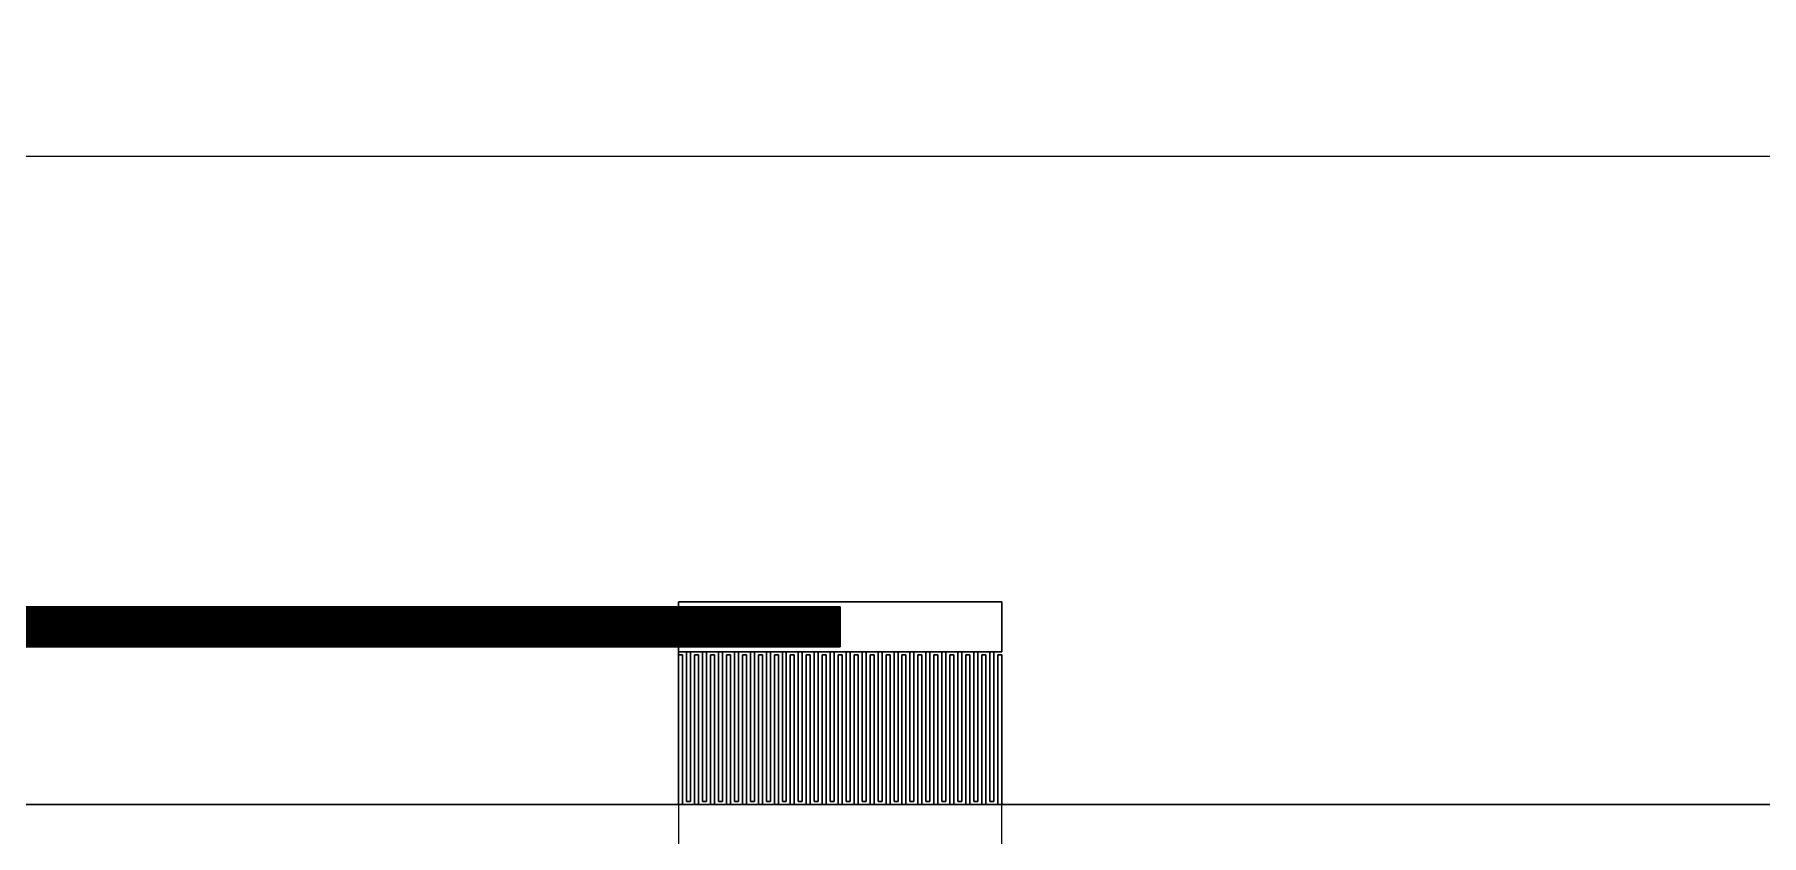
# Model space of a CAD drawing. Extents: x -11215 to 11250, y -11250 to 11250.
# Drawn here: x 2554 to 3420, y 8510 to 8912 of the extents above; entities that cross this region are included whole.
import ezdxf

# ---------------------------------------------------------------- set-up
doc = ezdxf.new("R2010")
doc.units = 0
doc.layers.get('0').update_dxf_attribs({"linetype": 'CONTINUOUS'})
doc.layers.add('CIF_NbWiring', color=7, linetype='CONTINUOUS')

# ---------------------------------------------------------------- blocks, each defined once
blk = doc.blocks.new('MS-Caps')
at = {"layer": 'CIF_NbWiring'}
blk.add_lwpolyline([(-250, 8551.75), (-246, 8551.75), (-246, 8476.75), (-244, 8476.75), (-244, 8551.75), (-238, 8551.75), (-238, 8476.75), (-236, 8476.75), (-236, 8551.75), (-230, 8551.75), (-230, 8476.75), (-228, 8476.75), (-228, 8551.75), (-222, 8551.75), (-222, 8476.75), (-220, 8476.75), (-220, 8551.75), (-214, 8551.75), (-214, 8476.75), (-212, 8476.75), (-212, 8551.75), (-206, 8551.75), (-206, 8476.75), (-204, 8476.75), (-204, 8551.75), (-198, 8551.75), (-198, 8476.75), (-196, 8476.75), (-196, 8551.75), (-190, 8551.75), (-190, 8476.75), (-188, 8476.75), (-188, 8551.75), (-182, 8551.75), (-182, 8476.75), (-180, 8476.75), (-180, 8551.75), (-174, 8551.75), (-174, 8476.75), (-172, 8476.75), (-172, 8551.75), (-166, 8551.75), (-166, 8476.75), (-164, 8476.75), (-164, 8551.75), (-158, 8551.75), (-158, 8476.75), (-156, 8476.75), (-156, 8551.75), (-150, 8551.75), (-150, 8476.75), (-148, 8476.75), (-148, 8551.75), (-142, 8551.75), (-142, 8476.75), (-140, 8476.75), (-140, 8551.75), (-134, 8551.75), (-134, 8476.75), (-132, 8476.75), (-132, 8551.75), (-126, 8551.75), (-126, 8476.75), (-124, 8476.75), (-124, 8551.75), (-118, 8551.75), (-118, 8476.75), (-116, 8476.75), (-116, 8551.75), (-110, 8551.75), (-110, 8476.75), (-108, 8476.75), (-108, 8551.75), (-102, 8551.75), (-102, 8476.75), (-100, 8476.75), (-100, 8551.75), (-94, 8551.75), (-94, 8476.75), (-92, 8476.75), (-92, 8551.75), (-88, 8551.75), (-88, 8576.75), (-250, 8576.75)], close=True, dxfattribs=at)
blk.add_lwpolyline([(869.5, 8475.25), (-88, 8475.25), (-88, 8550.25), (-90, 8550.25), (-90, 8475.25), (-96, 8475.25), (-96, 8550.25), (-98, 8550.25), (-98, 8475.25), (-104, 8475.25), (-104, 8550.25), (-106, 8550.25), (-106, 8475.25), (-112, 8475.25), (-112, 8550.25), (-114, 8550.25), (-114, 8475.25), (-120, 8475.25), (-120, 8550.25), (-122, 8550.25), (-122, 8475.25), (-128, 8475.25), (-128, 8550.25), (-130, 8550.25), (-130, 8475.25), (-136, 8475.25), (-136, 8550.25), (-138, 8550.25), (-138, 8475.25), (-144, 8475.25), (-144, 8550.25), (-146, 8550.25), (-146, 8475.25), (-152, 8475.25), (-152, 8550.25), (-154, 8550.25), (-154, 8475.25), (-160, 8475.25), (-160, 8550.25), (-162, 8550.25), (-162, 8475.25), (-168, 8475.25), (-168, 8550.25), (-170, 8550.25), (-170, 8475.25), (-176, 8475.25), (-176, 8550.25), (-178, 8550.25), (-178, 8475.25), (-184, 8475.25), (-184, 8550.25), (-186, 8550.25), (-186, 8475.25), (-192, 8475.25), (-192, 8550.25), (-194, 8550.25), (-194, 8475.25), (-200, 8475.25), (-200, 8550.25), (-202, 8550.25), (-202, 8475.25), (-208, 8475.25), (-208, 8550.25), (-210, 8550.25), (-210, 8475.25), (-216, 8475.25), (-216, 8550.25), (-218, 8550.25), (-218, 8475.25), (-224, 8475.25), (-224, 8550.25), (-226, 8550.25), (-226, 8475.25), (-232, 8475.25), (-232, 8550.25), (-234, 8550.25), (-234, 8475.25), (-240, 8475.25), (-240, 8550.25), (-242, 8550.25), (-242, 8475.25), (-248, 8475.25), (-248, 8550.25), (-250, 8550.25), (-250, 8475.25), (-1170, 8475.25)], dxfattribs=at)
blk = doc.blocks.new('MS-Caps_r')
at = {"layer": 'CIF_NbWiring'}
for points in [[(1375, 8800), (-1170, 8800)], [(-1170, 8475.25), (-250, 8475.25), (-250, 8576.75), (-88, 8576.75), (-88, 8551.75), (-92, 8551.75), (-92, 8476.75), (-94, 8476.75), (-94, 8551.75), (-100, 8551.75), (-100, 8476.75), (-102, 8476.75), (-102, 8551.75), (-108, 8551.75), (-108, 8476.75), (-110, 8476.75), (-110, 8551.75), (-116, 8551.75), (-116, 8476.75), (-118, 8476.75), (-118, 8551.75), (-124, 8551.75), (-124, 8476.75), (-126, 8476.75), (-126, 8551.75), (-132, 8551.75), (-132, 8476.75), (-134, 8476.75), (-134, 8551.75), (-140, 8551.75), (-140, 8476.75), (-142, 8476.75), (-142, 8551.75), (-148, 8551.75), (-148, 8476.75), (-150, 8476.75), (-150, 8551.75), (-156, 8551.75), (-156, 8476.75), (-158, 8476.75), (-158, 8551.75), (-164, 8551.75), (-164, 8476.75), (-166, 8476.75), (-166, 8551.75), (-172, 8551.75), (-172, 8476.75), (-174, 8476.75), (-174, 8551.75), (-180, 8551.75), (-180, 8476.75), (-182, 8476.75), (-182, 8551.75), (-188, 8551.75), (-188, 8476.75), (-190, 8476.75), (-190, 8551.75), (-196, 8551.75), (-196, 8476.75), (-198, 8476.75), (-198, 8551.75), (-204, 8551.75), (-204, 8476.75), (-206, 8476.75), (-206, 8551.75), (-212, 8551.75), (-212, 8476.75), (-214, 8476.75), (-214, 8551.75), (-220, 8551.75), (-220, 8476.75), (-222, 8476.75), (-222, 8551.75), (-228, 8551.75), (-228, 8476.75), (-230, 8476.75), (-230, 8551.75), (-236, 8551.75), (-236, 8476.75), (-238, 8476.75), (-238, 8551.75), (-244, 8551.75), (-244, 8476.75), (-246, 8476.75), (-246, 8551.75), (-250, 8551.75), (-250, 8550.25), (-248, 8550.25), (-248, 8475.25), (-242, 8475.25), (-242, 8550.25), (-240, 8550.25), (-240, 8475.25), (-234, 8475.25), (-234, 8550.25), (-232, 8550.25), (-232, 8475.25), (-226, 8475.25), (-226, 8550.25), (-224, 8550.25), (-224, 8475.25), (-218, 8475.25), (-218, 8550.25), (-216, 8550.25), (-216, 8475.25), (-210, 8475.25), (-210, 8550.25), (-208, 8550.25), (-208, 8475.25), (-202, 8475.25), (-202, 8550.25), (-200, 8550.25), (-200, 8475.25), (-194, 8475.25), (-194, 8550.25), (-192, 8550.25), (-192, 8475.25), (-186, 8475.25), (-186, 8550.25), (-184, 8550.25), (-184, 8475.25), (-178, 8475.25), (-178, 8550.25), (-176, 8550.25), (-176, 8475.25), (-170, 8475.25), (-170, 8550.25), (-168, 8550.25), (-168, 8475.25), (-162, 8475.25), (-162, 8550.25), (-160, 8550.25), (-160, 8475.25), (-154, 8475.25), (-154, 8550.25), (-152, 8550.25), (-152, 8475.25), (-146, 8475.25), (-146, 8550.25), (-144, 8550.25), (-144, 8475.25), (-138, 8475.25), (-138, 8550.25), (-136, 8550.25), (-136, 8475.25), (-130, 8475.25), (-130, 8550.25), (-128, 8550.25), (-128, 8475.25), (-122, 8475.25), (-122, 8550.25), (-120, 8550.25), (-120, 8475.25), (-114, 8475.25), (-114, 8550.25), (-112, 8550.25), (-112, 8475.25), (-106, 8475.25), (-106, 8550.25), (-104, 8550.25), (-104, 8475.25), (-98, 8475.25), (-98, 8550.25), (-96, 8550.25), (-96, 8475.25), (-90, 8475.25), (-90, 8550.25), (-88, 8550.25), (-88, 8475.25), (869.5, 8475.25)]]:
    blk.add_lwpolyline(points, dxfattribs=at)
blk = doc.blocks.new('MS-Feeds_r')
at = {"layer": 'CIF_NbWiring'}
blk.add_lwpolyline([(-5300, -10000), (-5300, 10000), (-5750, 10000), (-5750, 11000), (-4750, 11000), (-4750, 10000), (-5200, 10000), (-5200, 8624.75), (-2292, 8624.75), (-2292, 8604.75), (-5200, 8604.75), (-5200, 4624.75), (-2192, 4624.75), (-2192, 4604.75), (-5200, 4604.75), (-5200, 624.75), (-2092, 624.75), (-2092, 604.75), (-5200, 604.75), (-5200, -3375.25)], dxfattribs=at)
blk = doc.blocks.new('MS-Feeds')
at = {"layer": 'CIF_NbWiring'}
blk.add_lwpolyline([(-5200, -3375.25), (-5200, 604.75), (-2092, 604.75), (-2092, 624.75), (-5200, 624.75), (-5200, 4604.75), (-2192, 4604.75), (-2192, 4624.75), (-5200, 4624.75), (-5200, 8604.75), (-2292, 8604.75), (-2292, 8624.75), (-5200, 8624.75), (-5200, 10000), (-4750, 10000), (-4750, 11000), (-5750, 11000), (-5750, 10000), (-5300, 10000), (-5300, -10000)], dxfattribs=at)

msp = doc.modelspace()

# ---------------------------------------------------------------- linework, layer by layer
at = {"layer": 'CIF_NbWiring'}
for points in [[(2877, 8602.25), (3039, 8602.25), (3039, 8627.25), (2877, 8627.25)], [(2877, 8525.75), (2879, 8525.75), (2879, 8600.75), (2877, 8600.75)], [(2881, 8527.25), (2883, 8527.25), (2883, 8602.25), (2881, 8602.25)], [(2885, 8525.75), (2887, 8525.75), (2887, 8600.75), (2885, 8600.75)], [(2889, 8527.25), (2891, 8527.25), (2891, 8602.25), (2889, 8602.25)], [(2893, 8525.75), (2895, 8525.75), (2895, 8600.75), (2893, 8600.75)], [(2897, 8527.25), (2899, 8527.25), (2899, 8602.25), (2897, 8602.25)], [(2901, 8525.75), (2903, 8525.75), (2903, 8600.75), (2901, 8600.75)], [(2905, 8527.25), (2907, 8527.25), (2907, 8602.25), (2905, 8602.25)], [(2909, 8525.75), (2911, 8525.75), (2911, 8600.75), (2909, 8600.75)], [(2913, 8527.25), (2915, 8527.25), (2915, 8602.25), (2913, 8602.25)], [(2917, 8525.75), (2919, 8525.75), (2919, 8600.75), (2917, 8600.75)], [(2921, 8527.25), (2923, 8527.25), (2923, 8602.25), (2921, 8602.25)], [(2925, 8525.75), (2927, 8525.75), (2927, 8600.75), (2925, 8600.75)], [(2929, 8527.25), (2931, 8527.25), (2931, 8602.25), (2929, 8602.25)], [(2933, 8525.75), (2935, 8525.75), (2935, 8600.75), (2933, 8600.75)], [(2937, 8527.25), (2939, 8527.25), (2939, 8602.25), (2937, 8602.25)], [(2941, 8525.75), (2943, 8525.75), (2943, 8600.75), (2941, 8600.75)], [(2945, 8527.25), (2947, 8527.25), (2947, 8602.25), (2945, 8602.25)], [(2949, 8525.75), (2951, 8525.75), (2951, 8600.75), (2949, 8600.75)], [(2953, 8527.25), (2955, 8527.25), (2955, 8602.25), (2953, 8602.25)], [(2957, 8525.75), (2959, 8525.75), (2959, 8600.75), (2957, 8600.75)], [(2961, 8527.25), (2963, 8527.25), (2963, 8602.25), (2961, 8602.25)], [(2965, 8525.75), (2967, 8525.75), (2967, 8600.75), (2965, 8600.75)], [(2969, 8527.25), (2971, 8527.25), (2971, 8602.25), (2969, 8602.25)], [(2973, 8525.75), (2975, 8525.75), (2975, 8600.75), (2973, 8600.75)], [(2977, 8527.25), (2979, 8527.25), (2979, 8602.25), (2977, 8602.25)], [(2981, 8525.75), (2983, 8525.75), (2983, 8600.75), (2981, 8600.75)], [(2985, 8527.25), (2987, 8527.25), (2987, 8602.25), (2985, 8602.25)], [(2989, 8525.75), (2991, 8525.75), (2991, 8600.75), (2989, 8600.75)], [(2993, 8527.25), (2995, 8527.25), (2995, 8602.25), (2993, 8602.25)], [(2997, 8525.75), (2999, 8525.75), (2999, 8600.75), (2997, 8600.75)], [(3001, 8527.25), (3003, 8527.25), (3003, 8602.25), (3001, 8602.25)], [(3005, 8525.75), (3007, 8525.75), (3007, 8600.75), (3005, 8600.75)], [(3009, 8527.25), (3011, 8527.25), (3011, 8602.25), (3009, 8602.25)], [(3013, 8525.75), (3015, 8525.75), (3015, 8600.75), (3013, 8600.75)], [(3017, 8527.25), (3019, 8527.25), (3019, 8602.25), (3017, 8602.25)], [(3021, 8525.75), (3023, 8525.75), (3023, 8600.75), (3021, 8600.75)], [(3025, 8527.25), (3027, 8527.25), (3027, 8602.25), (3025, 8602.25)], [(3029, 8525.75), (3031, 8525.75), (3031, 8600.75), (3029, 8600.75)], [(3033, 8527.25), (3035, 8527.25), (3035, 8602.25), (3033, 8602.25)], [(3037, 8525.75), (3039, 8525.75), (3039, 8600.75), (3037, 8600.75)], [(1957, 8500.75), (3959, 8500.75), (3959, 8525.75), (1957, 8525.75)], [(2877, 8500.75), (3039, 8500.75), (3039, 8525.75), (2877, 8525.75)]]:
    msp.add_lwpolyline(points, close=True, dxfattribs=at)
at = {"layer": 'CIF_NbWiring', "const_width": 20}
msp.add_lwpolyline([(0, 8614.75), (2958, 8614.75)], dxfattribs=at)

# ---------------------------------------------------------------- block references
for name, p in [('MS-Feeds_r', (5250, 0)), ('MS-Feeds', (5250, 0)), ('MS-Caps_r', (3127, 50.5)), ('MS-Caps', (3127, 50.5))]:
    msp.add_blockref(name, p)

doc.saveas('drawing.dxf')
